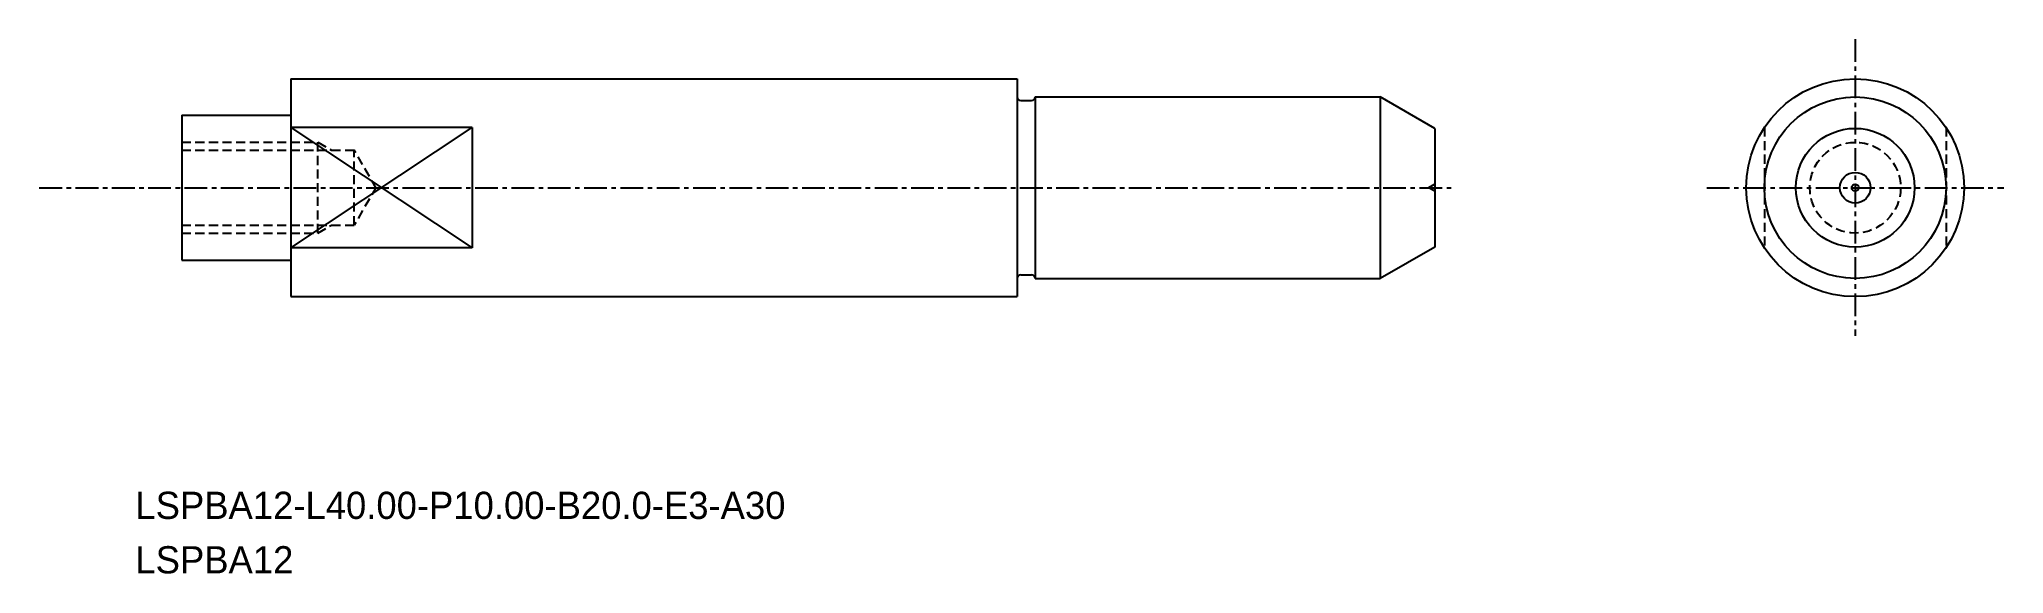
# Model space of a CAD drawing. Extents: x -1215 to -1107, y -555 to -526.
import ezdxf

# ---------------------------------------------------------------- set-up
doc = ezdxf.new("R2010")
doc.units = 0
doc.linetypes.add('CENTER', pattern=[2, 1.25, -0.25, 0.25, -0.25])
doc.linetypes.add('DASHED', pattern=[0.75, 0.5, -0.25])
doc.layers.get('0').update_dxf_attribs({"linetype": 'CONTINUOUS'})
doc.layers.add('CENTER', color=1, linetype='CENTER')

msp = doc.modelspace()

# ---------------------------------------------------------------- linework, layer by layer
for p, q in [((-1201.42, -527.7), (-1201.42, -539.7)), ((-1161.42, -527.7), (-1161.42, -539.7)), ((-1160.42, -528.7), (-1160.42, -538.7)), ((-1138.42, -530.43), (-1141.42, -528.7)), ((-1207.42, -529.7), (-1207.42, -537.7)), ((-1207.42, -529.7), (-1201.42, -529.7)), ((-1191.42, -530.38), (-1201.42, -530.38)), ((-1191.42, -530.38), (-1191.42, -537.01)), ((-1191.42, -537.01), (-1201.42, -537.01)), ((-1138.42, -536.97), (-1141.42, -538.7)), ((-1207.42, -537.7), (-1201.42, -537.7))]:
    msp.add_line(p, q)
at = {"color": 7, "linetype": 'CONTINUOUS'}
for p, q in [((-1201.42, -527.7), (-1161.42, -527.7)), ((-1161.42, -528.69), (-1161.42, -528.7)), ((-1161.22, -528.9), (-1160.62, -528.9)), ((-1160.42, -528.7), (-1160.42, -528.7)), ((-1160.42, -528.7), (-1141.42, -528.7)), ((-1161.22, -538.5), (-1160.62, -538.5)), ((-1201.42, -539.7), (-1161.42, -539.7)), ((-1161.42, -538.71), (-1161.42, -538.7)), ((-1160.42, -538.7), (-1141.42, -538.7)), ((-1160.42, -538.7), (-1160.42, -538.7))]:
    msp.add_line(p, q, dxfattribs=at)
at = {"linetype": 'CONTINUOUS'}
for p, q in [((-1141.42, -528.7), (-1141.42, -538.7)), ((-1138.42, -530.43), (-1138.42, -536.97))]:
    msp.add_line(p, q, dxfattribs=at)
at = {"color": 3}
for p, q in [((-1201.42, -530.38), (-1191.42, -537.01)), ((-1201.42, -537.01), (-1191.42, -530.38)), ((-1138.42, -533.51), (-1138.76, -533.7)), ((-1138.42, -533.89), (-1138.76, -533.7))]:
    msp.add_line(p, q, dxfattribs=at)
at = {"color": 3, "linetype": 'DASHED'}
for p, q in [((-1120.27, -530.38), (-1120.27, -537.01)), ((-1110.27, -530.38), (-1110.27, -537.01)), ((-1207.42, -531.2), (-1199.92, -531.2)), ((-1207.42, -531.63), (-1197.92, -531.63)), ((-1199.92, -536.2), (-1199.92, -531.2)), ((-1199.92, -531.2), (-1199.17, -531.63)), ((-1197.92, -535.76), (-1197.92, -531.63)), ((-1196.71, -533.73), (-1197.92, -531.63)), ((-1196.71, -533.66), (-1197.92, -535.76)), ((-1207.42, -535.76), (-1197.92, -535.76)), ((-1207.42, -536.2), (-1199.92, -536.2)), ((-1199.92, -536.2), (-1199.17, -535.76))]:
    msp.add_line(p, q, dxfattribs=at)
at = {"linetype": 'CONTINUOUS'}
msp.add_circle((-1115.27, -533.7), 6, dxfattribs=at)
for radius in [5, 3.27, 0.845, 0.192]:
    msp.add_circle((-1115.27, -533.7), radius)
at = {"color": 3, "linetype": 'DASHED'}
msp.add_circle((-1115.27, -533.7), 2.5, dxfattribs=at)
at = {"color": 7, "linetype": 'CONTINUOUS'}
for centre, start, end in [((-1161.22, -528.7), 180, 270), ((-1160.62, -528.7), 270, 0), ((-1161.22, -538.7), 90, 180), ((-1160.62, -538.7), 0, 90)]:
    msp.add_arc(centre, 0.2, start, end, dxfattribs=at)
msp.add_point((-1207.42, -533.7), dxfattribs=at)
at = {"layer": 'CENTER', "color": 1, "linetype": 'CENTER'}
for p, q in [((-1115.27, -525.52), (-1115.27, -541.87)), ((-1215.26, -533.7), (-1137.42, -533.7)), ((-1123.44, -533.7), (-1107.09, -533.7))]:
    msp.add_line(p, q, dxfattribs=at)

# ---------------------------------------------------------------- texts
for s, p in [('LSPBA12-L40.00-P10.00-B20.0-E3-A30', (-1209.97, -551.95)), ('LSPBA12', (-1209.97, -554.95))]:
    msp.add_text(s, height=1.5).set_placement(p)

doc.saveas('drawing.dxf')
